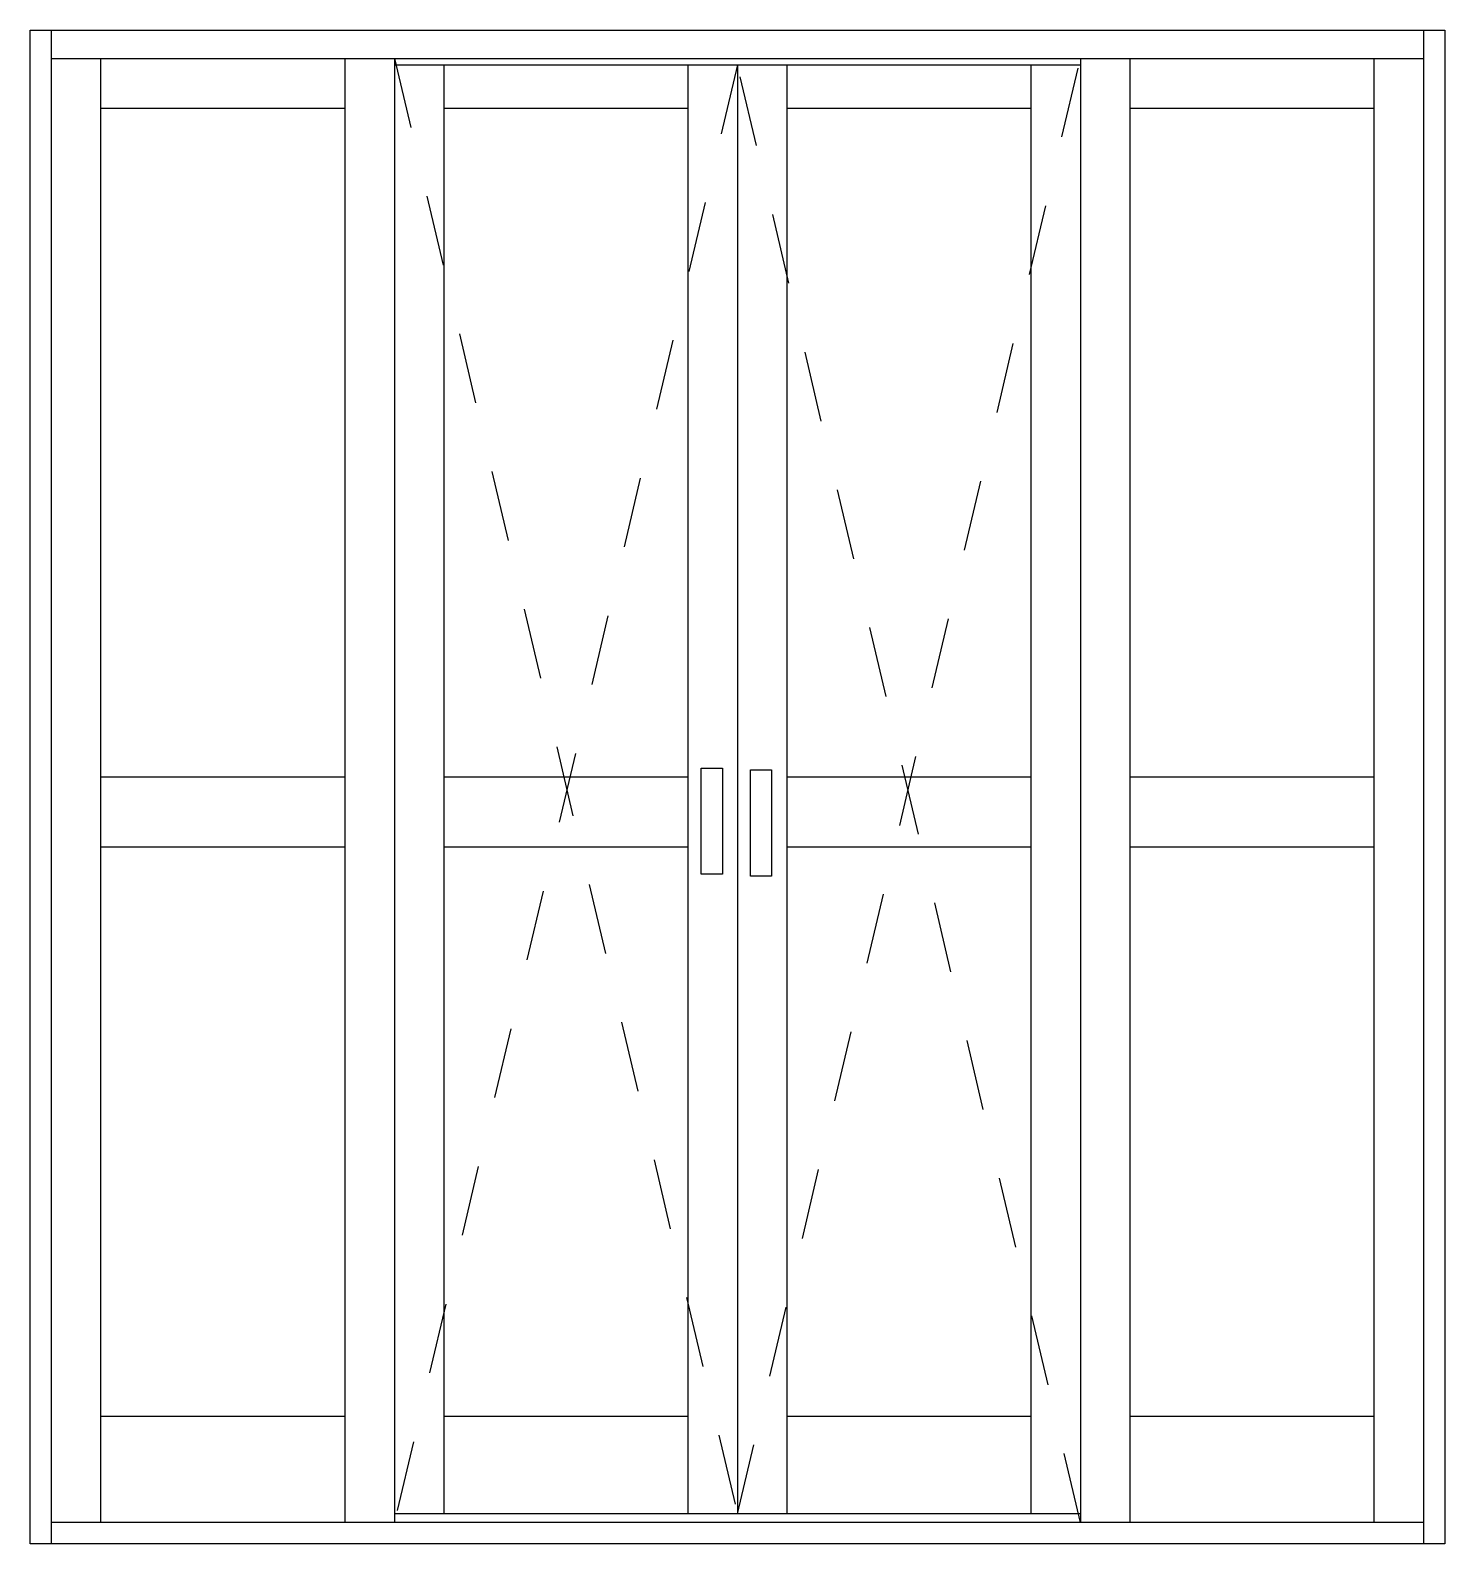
# Model space of a CAD drawing. Header units: millimetres. Extents: x 112.85 to 114.85, y 1306.11 to 1308.25.
import ezdxf

# ---------------------------------------------------------------- set-up
doc = ezdxf.new("R2010")
doc.units = ezdxf.units.MM
doc.header["$LTSCALE"] = 0.5
doc.linetypes.add('HIDDEN2', pattern=[0.1875, 0.125, -0.0625])
doc.layers.add('Gravia_Portas', color=1, linetype='Continuous')
doc.layers.add('Gravia_Portas_hidden2', color=1, linetype='HIDDEN2')

msp = doc.modelspace()

# ---------------------------------------------------------------- linework, layer by layer
at = {"layer": 'Gravia_Portas', "color": 2}
for p, q in [((112.845, 1306.1066), (112.845, 1308.2466)), ((112.845, 1308.2466), (114.845, 1308.2466)), ((114.845, 1308.2466), (114.845, 1306.1066)), ((114.845, 1306.1066), (112.845, 1306.1066))]:
    msp.add_line(p, q, dxfattribs=at)
at = {"layer": 'Gravia_Portas'}
for p, q in [((112.875, 1306.1066), (112.875, 1308.2466)), ((114.815, 1308.2466), (114.815, 1306.1066)), ((112.875, 1308.2066), (114.815, 1308.2066)), ((112.945, 1306.1366), (112.945, 1308.2066)), ((113.29, 1308.2066), (113.29, 1306.1366)), ((113.36, 1308.2066), (113.36, 1306.1366)), ((114.33, 1308.2066), (114.33, 1306.1366)), ((114.4, 1308.2066), (114.4, 1306.1366)), ((114.745, 1308.2066), (114.745, 1306.1366)), ((113.36, 1308.1975), (114.33, 1308.1975)), ((113.43, 1308.1975), (113.43, 1306.149)), ((113.775, 1308.1975), (113.775, 1306.149)), ((113.845, 1308.1975), (113.845, 1306.149)), ((113.915, 1308.1975), (113.915, 1306.149)), ((114.26, 1308.1975), (114.26, 1306.149)), ((112.945, 1308.1366), (113.29, 1308.1366)), ((113.43, 1308.1366), (113.775, 1308.1366)), ((113.915, 1308.1366), (114.26, 1308.1366)), ((114.4, 1308.1366), (114.745, 1308.1366)), ((113.7936, 1307.2032), (113.8236, 1307.2032)), ((113.7936, 1307.0532), (113.7936, 1307.2032)), ((113.8236, 1307.2032), (113.8236, 1307.0532)), ((113.8632, 1307.2006), (113.8932, 1307.2006)), ((113.8632, 1307.0506), (113.8632, 1307.2006)), ((113.8932, 1307.2006), (113.8932, 1307.0506)), ((112.945, 1307.1911), (113.29, 1307.1911)), ((113.43, 1307.1911), (113.775, 1307.1911)), ((113.915, 1307.1911), (114.26, 1307.1911)), ((114.4, 1307.1911), (114.745, 1307.1911)), ((112.945, 1307.092), (113.29, 1307.092)), ((113.43, 1307.092), (113.775, 1307.092)), ((113.915, 1307.092), (114.26, 1307.092)), ((114.4, 1307.092), (114.745, 1307.092)), ((113.8236, 1307.0532), (113.7936, 1307.0532)), ((113.8932, 1307.0506), (113.8632, 1307.0506)), ((113.29, 1306.2866), (112.945, 1306.2866)), ((113.775, 1306.2866), (113.43, 1306.2866)), ((114.26, 1306.2866), (113.915, 1306.2866)), ((114.745, 1306.2866), (114.4, 1306.2866)), ((114.815, 1306.1366), (112.875, 1306.1366)), ((114.33, 1306.149), (113.36, 1306.149))]:
    msp.add_line(p, q, dxfattribs=at)
at = {"layer": 'Gravia_Portas_hidden2'}
for p, q in [((113.36, 1308.2066), (113.845, 1306.149)), ((113.845, 1306.149), (114.33, 1308.2066)), ((113.845, 1308.1975), (113.36, 1306.1366)), ((114.33, 1306.1366), (113.845, 1308.1975))]:
    msp.add_line(p, q, dxfattribs=at)

doc.saveas('drawing.dxf')
